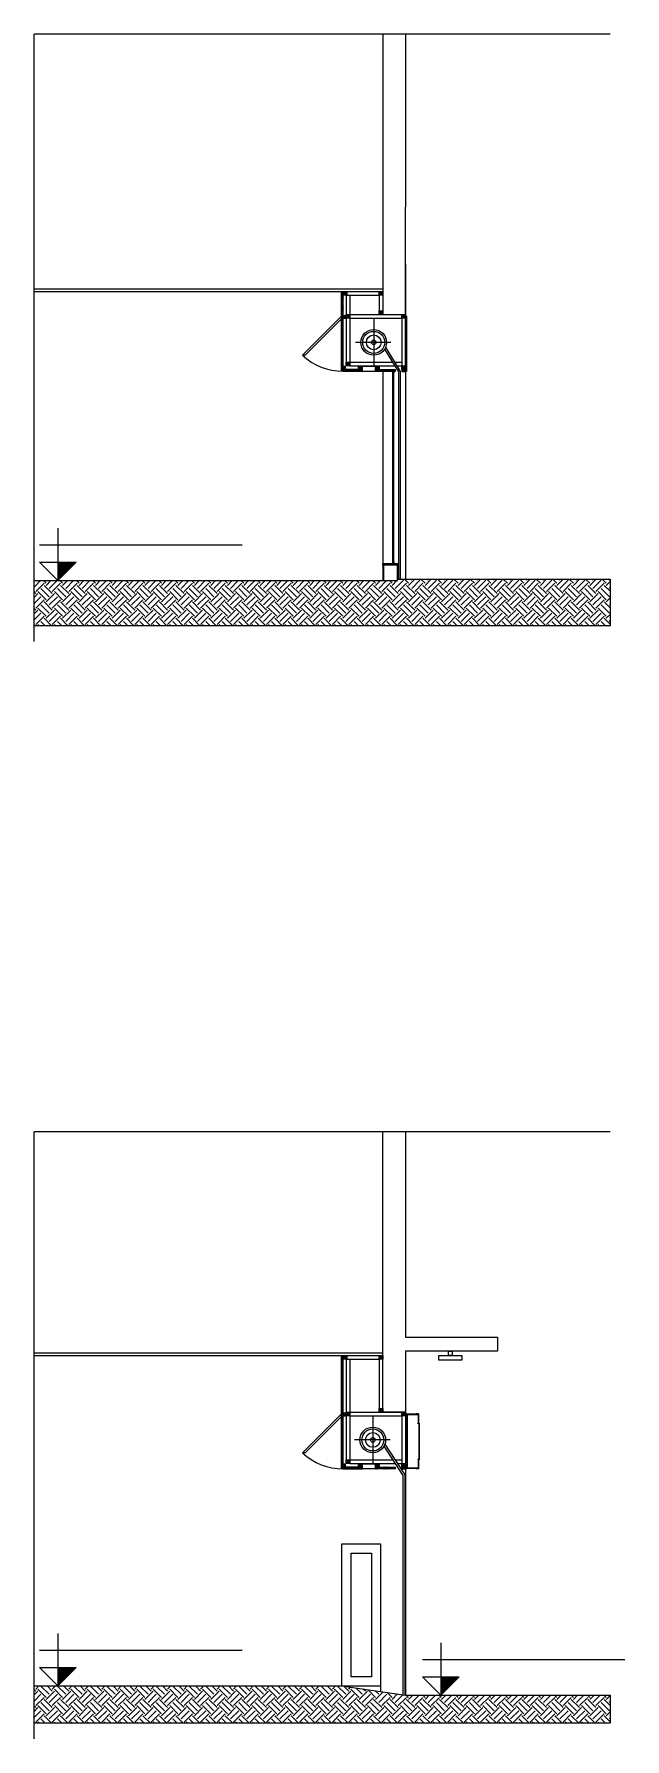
# Model space of a CAD drawing. Header units: metres. Extents: x -367 to 368, y -238 to 223.
# Drawn here: x 310.18 to 316.62, y -238.3 to -219.72 of the extents above; entities that cross this region are included whole.
import ezdxf
from ezdxf.enums import TextEntityAlignment as Align

# ---------------------------------------------------------------- set-up
doc = ezdxf.new("R2010")
doc.units = ezdxf.units.M
doc.linetypes.add('DIVIDE', pattern=[31.75, 12.7, -6.35, 0, -6.35, 0, -6.35])
doc.linetypes.add('LA_BAU_BASES GERAIS_R00$0$LA_BAU_FACHADAS_R01$0$HIDDEN2', pattern=[4.7625, 3.175, -1.5875])
doc.layers.add('ELE-INSTALAÇÕES', color=160, linetype='Continuous')
doc.layers.add('LA_BAU_BASES GERAIS_R00$0$base', color=253, linetype='Continuous')
doc.styles.add('LA_BAU_BASES GERAIS_R00$0$R60-125-RS', font='romans.shx', dxfattribs={"height": 0.19})
doc.styles.add('LA_BAU_BASES GERAIS_R00$0$R80-100-RS', font='romans.shx', dxfattribs={"height": 0.203})
pattern_1 = [(45, (50, -50), (-0.00561266008, 0.00561266008), []), (135, (50, -50), (-0.00561266008, -0.00561266008), [])]

# ---------------------------------------------------------------- blocks, each defined once
blk = doc.blocks.new('LA_BAU_BASES GERAIS_R00$0$SIMB-INICA-NÍVEL 100')
blk.add_hatch(color=256).paths.add_polyline_path([(2, 2), (0, 2), (0, 0)])
for p, q in [((0, 5.71), (0, 0)), ((-2, 3.9), (20.07, 3.9)), ((-2, 2), (2, 2))]:
    blk.add_line(p, q)
blk.add_lwpolyline([(-2, 2), (0, 0), (2, 2)])
blk = doc.blocks.new('LA_BAU_BASES GERAIS_R00$0$LA_BAU_FACHADAS_R01$0$LETREIRO')
for p, q in [((104.98, -13.707), (105.005, -13.707)), ((104.98, -13.707), (104.98, -13.807)), ((104.984, -13.711), (105.09, -13.711)), ((104.984, -13.711), (105.11, -13.711)), ((104.984, -13.711), (104.984, -13.807)), ((104.984, -13.717), (105.104, -13.717)), ((105.005, -13.707), (105.005, -13.711)), ((105.104, -13.717), (105.104, -14.297)), ((105.11, -13.711), (105.11, -14.303)), ((104.97, -13.807), (104.988, -13.807)), ((104.97, -13.807), (104.97, -14.207)), ((104.974, -13.811), (104.988, -13.811)), ((104.974, -13.811), (104.974, -14.207)), ((104.988, -13.811), (104.988, -13.807)), ((104.97, -14.207), (104.988, -14.207)), ((104.974, -14.203), (104.988, -14.203)), ((104.98, -14.207), (104.98, -14.307)), ((104.984, -14.207), (104.984, -14.303)), ((104.984, -14.297), (105.104, -14.297)), ((104.984, -14.303), (105.11, -14.303)), ((104.988, -14.203), (104.988, -14.207)), ((105.005, -14.303), (105.005, -14.307)), ((104.98, -14.307), (105.005, -14.307))]:
    blk.add_line(p, q)
blk = doc.blocks.new('LA_BAU_BASES GERAIS_R00')
at = {"layer": 'LA_BAU_BASES GERAIS_R00$0$base'}
h = blk.add_hatch(dxfattribs=at)
h.set_pattern_fill('ANSI37', color=256, scale=0.0025, style=0)
h.set_pattern_definition(pattern_1)
h.paths.add_polyline_path([(313.552, -222.525), (313.532, -222.525), (313.532, -222.789), (313.552, -222.789)])
h.paths.add_polyline_path([(313.759, -223.375), (313.719, -223.375), (313.552, -223.375), (313.552, -223.395), (313.759, -223.395)])
h.paths.add_polyline_path([(314.117, -223.375), (313.945, -223.375), (313.945, -223.375), (313.905, -223.375), (313.905, -223.395), (314.117, -223.395)])
h.paths.add_polyline_path([(314.232, -223.375), (314.192, -223.375), (314.192, -223.395), (314.232, -223.395)])
h = blk.add_hatch(dxfattribs=at)
h.set_pattern_fill('ANSI31', color=256, scale=0.003, angle=45, style=0)
h.set_pattern_definition([(90, (514.191699, -38.040059), (-0.009525, 9e-19), [])])
h.paths.add_polyline_path([(313.532, -222.794), (313.552, -222.794), (313.552, -223.369), (313.532, -223.389)])
h = blk.add_hatch(dxfattribs=at)
h.set_pattern_fill('EARTH', color=256, scale=0.02, angle=45)
h.set_pattern_definition([(45, (514.2317, -215.55677), (1e-17, 0.17960512), [0.127, -0.127]), (45, (514.19802, -215.5231), (1e-17, 0.17960512), [0.127, -0.127]), (45, (514.16435, -215.48942), (1e-17, 0.17960512), [0.127, -0.127]), (135, (514.16435, -215.46697), (-0.17960512, 1e-17), [0.127, -0.127]), (135, (514.19802, -215.43329), (-0.17960512, 1e-17), [0.127, -0.127]), (135, (514.2317, -215.39962), (-0.17960512, 1e-17), [0.127, -0.127])])
h.paths.add_polyline_path([(310.182, -225.675), (314.082, -225.675), (314.142, -225.675), (314.142, -225.659), (316.462, -225.659), (316.462, -226.167), (310.182, -226.167)])
h = blk.add_hatch(dxfattribs=at)
h.set_pattern_fill('ANSI37', color=256, scale=0.0025, style=0)
h.set_pattern_definition(pattern_1)
h.paths.add_polyline_path([(313.552, -234.12), (313.532, -234.12), (313.532, -234.749), (313.552, -234.749)])
h.paths.add_polyline_path([(313.759, -235.335), (313.552, -235.335), (313.552, -235.355), (313.759, -235.355)])
h.paths.add_polyline_path([(314.117, -235.335), (313.945, -235.335), (313.945, -235.335), (313.905, -235.335), (313.905, -235.355), (314.117, -235.355)])
h.paths.add_polyline_path([(314.232, -235.335), (314.192, -235.335), (314.192, -235.355), (314.232, -235.355)])
h = blk.add_hatch(dxfattribs=at)
h.set_pattern_fill('ANSI31', color=256, scale=0.003, angle=45, style=0)
h.set_pattern_definition([(90, (514.191702, -50), (-0.009525, 9e-19), [])])
h.paths.add_polyline_path([(313.532, -234.754), (313.552, -234.754), (313.552, -235.329), (313.532, -235.349)])
h = blk.add_hatch(dxfattribs=at)
h.set_pattern_fill('EARTH', color=256, scale=0.02, angle=45)
h.set_pattern_definition([(45, (514.2317, -227.51671), (1e-17, 0.17960512), [0.127, -0.127]), (45, (514.19802, -227.48304), (1e-17, 0.17960512), [0.127, -0.127]), (45, (514.16435, -227.44936), (1e-17, 0.17960512), [0.127, -0.127]), (135, (514.16435, -227.42691), (-0.17960512, 1e-17), [0.127, -0.127]), (135, (514.19802, -227.39323), (-0.17960512, 1e-17), [0.127, -0.127]), (135, (514.2317, -227.35956), (-0.17960512, 1e-17), [0.127, -0.127])])
h.paths.add_polyline_path([(310.182, -237.72), (313.532, -237.72), (314.232, -237.82), (316.462, -237.82), (316.462, -238.127), (310.182, -238.127)])
for p, q in [((310.182, -226.337), (310.182, -219.72)), ((316.462, -219.72), (310.182, -219.72)), ((313.982, -219.72), (313.982, -222.776)), ((314.232, -219.72), (314.232, -221.375)), ((314.232, -221.375), (314.232, -221.605)), ((314.232, -221.905), (314.232, -221.605)), ((314.232, -222.776), (314.232, -221.605)), ((314.232, -222.227), (314.232, -223.013)), ((310.182, -222.495), (313.982, -222.495)), ((310.182, -222.525), (313.982, -222.525)), ((313.532, -223.389), (313.532, -222.525)), ((313.552, -223.369), (313.552, -222.525)), ((313.554, -222.527), (313.59, -222.563)), ((313.554, -222.563), (313.59, -222.527)), ((313.944, -222.527), (313.98, -222.563)), ((313.944, -222.563), (313.98, -222.527)), ((313.582, -222.565), (313.582, -222.776)), ((313.592, -222.565), (313.942, -222.565)), ((313.622, -222.565), (313.622, -222.776)), ((313.942, -222.565), (313.942, -222.736)), ((313.552, -222.789), (313.532, -222.789)), ((313.552, -222.794), (313.532, -222.794)), ((313.582, -222.816), (313.582, -223.295)), ((313.584, -222.778), (313.62, -222.814)), ((313.584, -222.814), (313.62, -222.778)), ((313.622, -222.776), (314.192, -222.776)), ((313.622, -222.816), (314.192, -222.816)), ((313.622, -222.816), (313.622, -223.295)), ((313.884, -222.816), (313.884, -223.335)), ((313.944, -222.738), (313.98, -222.774)), ((313.944, -222.774), (313.98, -222.738)), ((313.982, -222.776), (314.232, -222.776)), ((314.192, -222.816), (314.192, -223.335)), ((314.192, -222.816), (314.192, -223.29)), ((314.194, -222.778), (314.23, -222.814)), ((314.194, -222.814), (314.23, -222.778)), ((314.232, -223.375), (314.232, -222.776)), ((314.232, -223.395), (314.232, -222.776)), ((314.242, -222.795), (314.232, -222.795)), ((314.242, -222.795), (314.242, -223.395)), ((314.072, -223.079), (313.684, -223.079)), ((314.157, -223.4), (314.004, -223.152)), ((314.177, -223.395), (314.015, -223.131)), ((313.552, -223.369), (313.532, -223.389)), ((313.759, -223.375), (313.552, -223.375)), ((313.552, -223.395), (313.552, -223.375)), ((313.552, -223.375), (313.552, -223.395)), ((313.552, -223.375), (313.552, -223.395)), ((313.759, -223.395), (313.552, -223.395)), ((313.584, -223.297), (313.62, -223.333)), ((313.584, -223.333), (313.62, -223.297)), ((313.622, -223.295), (314.092, -223.295)), ((313.622, -223.335), (314.116, -223.335)), ((313.721, -223.337), (313.757, -223.373)), ((313.721, -223.373), (313.757, -223.337)), ((313.902, -223.395), (313.762, -223.395)), ((313.905, -223.395), (313.902, -223.395)), ((314.117, -223.395), (313.905, -223.395)), ((313.907, -223.337), (313.943, -223.373)), ((313.907, -223.373), (313.943, -223.337)), ((313.982, -223.395), (313.982, -225.675)), ((314.092, -225.485), (314.092, -223.396)), ((314.102, -225.485), (314.102, -223.41)), ((314.115, -223.295), (314.192, -223.295)), ((314.117, -223.375), (314.117, -223.395)), ((314.14, -223.335), (314.192, -223.335)), ((314.157, -225.659), (314.157, -223.4)), ((314.177, -225.659), (314.177, -223.395)), ((314.194, -223.337), (314.23, -223.373)), ((314.194, -223.373), (314.23, -223.337)), ((314.232, -223.395), (314.232, -225.659)), ((314.242, -223.395), (314.232, -223.395)), ((313.992, -225.507), (313.992, -225.675)), ((314.142, -225.659), (314.142, -225.507)), ((316.462, -226.013), (316.462, -226.163)), ((310.182, -238.297), (310.182, -231.68)), ((316.462, -231.68), (310.182, -231.68)), ((310.182, -234.09), (313.982, -234.09)), ((310.182, -234.12), (313.982, -234.12)), ((313.532, -235.349), (313.532, -234.12)), ((313.552, -235.329), (313.552, -234.12)), ((313.554, -234.122), (313.59, -234.158)), ((313.554, -234.158), (313.59, -234.122)), ((313.582, -234.16), (313.582, -234.736)), ((313.592, -234.16), (313.942, -234.16)), ((313.622, -234.16), (313.622, -234.736)), ((313.942, -234.16), (313.942, -234.696)), ((313.944, -234.122), (313.98, -234.158)), ((313.944, -234.158), (313.98, -234.122)), ((313.552, -234.749), (313.532, -234.749)), ((313.552, -234.754), (313.532, -234.754)), ((313.582, -234.776), (313.582, -235.255)), ((313.584, -234.738), (313.62, -234.774)), ((313.584, -234.774), (313.62, -234.738)), ((313.622, -234.736), (314.192, -234.736)), ((313.622, -234.776), (314.192, -234.776)), ((313.622, -234.776), (313.622, -235.255)), ((313.874, -234.776), (313.874, -235.295)), ((313.944, -234.698), (313.98, -234.734)), ((313.944, -234.734), (313.98, -234.698)), ((314.192, -234.776), (314.192, -235.257)), ((314.192, -234.776), (314.192, -235.295)), ((314.194, -234.738), (314.23, -234.774)), ((314.194, -234.774), (314.23, -234.738)), ((314.232, -234.736), (314.232, -235.355)), ((314.242, -234.755), (314.232, -234.755)), ((314.242, -234.755), (314.242, -235.355)), ((314.062, -235.039), (313.674, -235.039)), ((314.205, -235.426), (313.997, -235.107)), ((314.225, -235.421), (314.007, -235.085)), ((313.552, -235.329), (313.532, -235.349)), ((313.759, -235.335), (313.552, -235.335)), ((313.552, -235.335), (313.552, -235.355)), ((313.552, -235.355), (313.552, -235.335)), ((313.552, -235.335), (313.552, -235.355)), ((313.552, -235.335), (313.552, -235.355)), ((313.552, -235.355), (313.759, -235.355)), ((313.759, -235.355), (313.552, -235.355)), ((313.584, -235.257), (313.62, -235.293)), ((313.584, -235.293), (313.62, -235.257)), ((313.622, -235.255), (314.093, -235.255)), ((313.622, -235.295), (314.119, -235.295)), ((313.721, -235.297), (313.757, -235.333)), ((313.721, -235.333), (313.757, -235.297)), ((313.902, -235.355), (313.762, -235.355)), ((313.905, -235.355), (313.902, -235.355)), ((314.117, -235.355), (313.905, -235.355)), ((313.907, -235.297), (313.943, -235.333)), ((313.907, -235.333), (313.943, -235.297)), ((314.117, -235.255), (314.192, -235.255)), ((314.117, -235.335), (314.117, -235.355)), ((314.143, -235.295), (314.192, -235.295)), ((314.194, -235.297), (314.23, -235.333)), ((314.194, -235.333), (314.23, -235.297)), ((314.232, -235.355), (314.232, -237.82)), ((314.232, -235.355), (314.242, -235.355)), ((314.205, -237.816), (314.205, -235.426)), ((314.225, -237.819), (314.225, -235.421)), ((313.958, -237.721, 0), (313.958, -237.781, 0)), ((316.462, -237.973), (316.462, -238.123))]:
    blk.add_line(p, q, dxfattribs=at)
at = {"layer": 'LA_BAU_BASES GERAIS_R00$0$base', "linetype": 'LA_BAU_BASES GERAIS_R00$0$LA_BAU_FACHADAS_R01$0$HIDDEN2', "ltscale": 100}
for p, q in [((313.107, -223.218), (313.528, -222.797)), ((313.136, -223.218), (313.542, -222.811)), ((313.528, -222.797), (313.542, -222.811)), ((313.136, -223.218), (313.107, -223.218)), ((313.107, -235.178), (313.528, -234.757)), ((313.136, -235.178), (313.542, -234.771)), ((313.528, -234.757), (313.542, -234.771)), ((313.136, -235.178), (313.107, -235.178))]:
    blk.add_line(p, q, dxfattribs=at)
at = {"layer": 'LA_BAU_BASES GERAIS_R00$0$base'}
for points in [[(313.592, -222.565), (313.552, -222.565), (313.552, -222.525), (313.592, -222.525)], [(313.59, -222.563), (313.554, -222.563), (313.554, -222.527), (313.59, -222.527)], [(313.982, -222.565), (313.942, -222.565), (313.942, -222.525), (313.982, -222.525)], [(313.98, -222.563), (313.944, -222.563), (313.944, -222.527), (313.98, -222.527)], [(313.622, -222.816), (313.582, -222.816), (313.582, -222.776), (313.622, -222.776)], [(313.62, -222.814), (313.584, -222.814), (313.584, -222.778), (313.62, -222.778)], [(313.982, -222.776), (313.942, -222.776), (313.942, -222.736), (313.982, -222.736)], [(313.98, -222.774), (313.944, -222.774), (313.944, -222.738), (313.98, -222.738)], [(313.622, -223.335), (313.582, -223.335), (313.582, -223.295), (313.622, -223.295)], [(313.62, -223.333), (313.584, -223.333), (313.584, -223.297), (313.62, -223.297)], [(313.757, -223.373), (313.721, -223.373), (313.721, -223.337), (313.757, -223.337)], [(313.943, -223.373), (313.907, -223.373), (313.907, -223.337), (313.943, -223.337)], [(314.092, -223.41), (314.092, -223.396), (314.102, -223.396), (314.102, -223.41), (314.103, -223.41), (314.103, -223.395), (314.09, -223.395), (314.09, -223.41)], [(313.982, -225.507), (313.982, -225.487), (314.152, -225.487), (314.152, -225.507)], [(314.102, -225.472), (314.102, -225.485), (314.092, -225.485), (314.092, -225.472), (314.09, -225.472), (314.09, -225.487), (314.103, -225.487), (314.103, -225.472)], [(310.182, -225.675), (314.082, -225.675), (314.142, -225.675), (314.142, -225.659), (316.462, -225.659), (316.462, -226.167), (310.182, -226.167)], [(313.592, -234.16), (313.552, -234.16), (313.552, -234.12), (313.592, -234.12)], [(313.59, -234.158), (313.554, -234.158), (313.554, -234.122), (313.59, -234.122)], [(313.982, -234.16), (313.942, -234.16), (313.942, -234.12), (313.982, -234.12)], [(313.98, -234.158), (313.944, -234.158), (313.944, -234.122), (313.98, -234.122)], [(314.593, -234.12), (314.843, -234.12), (314.843, -234.17), (314.593, -234.17)], [(313.622, -234.776), (313.582, -234.776), (313.582, -234.736), (313.622, -234.736)], [(313.62, -234.774), (313.584, -234.774), (313.584, -234.738), (313.62, -234.738)], [(313.982, -234.736), (313.942, -234.736), (313.942, -234.696), (313.982, -234.696)], [(313.98, -234.734), (313.944, -234.734), (313.944, -234.698), (313.98, -234.698)], [(313.622, -235.295), (313.582, -235.295), (313.582, -235.255), (313.622, -235.255)], [(313.62, -235.293), (313.584, -235.293), (313.584, -235.257), (313.62, -235.257)], [(313.757, -235.333), (313.721, -235.333), (313.721, -235.297), (313.757, -235.297)], [(313.943, -235.333), (313.907, -235.333), (313.907, -235.297), (313.943, -235.297)], [(310.182, -237.72), (313.532, -237.72), (314.232, -237.82), (314.232, -237.82), (316.462, -237.82), (316.462, -238.127), (310.182, -238.127)]]:
    blk.add_lwpolyline(points, close=True, dxfattribs=at)
for points in [[(313.552, -222.815), (313.582, -222.815), (313.582, -222.789), (313.552, -222.789), (313.552, -222.815)], [(313.582, -222.808), (313.582, -222.808), (313.579, -222.808), (313.575, -222.807), (313.572, -222.806), (313.568, -222.805), (313.565, -222.803), (313.562, -222.802), (313.558, -222.799), (313.555, -222.797), (313.552, -222.795)], [(313.582, -222.809), (313.581, -222.809), (313.577, -222.809), (313.571, -222.808), (313.568, -222.807), (313.565, -222.806), (313.56, -222.806), (313.558, -222.806), (313.555, -222.806), (313.552, -222.806), (313.552, -222.807)], [(313.582, -222.797), (313.582, -222.797), (313.579, -222.797), (313.575, -222.796), (313.572, -222.795), (313.568, -222.794), (313.565, -222.792), (313.562, -222.79), (313.559, -222.789)], [(314.232, -222.816), (314.192, -222.816), (314.192, -222.776), (314.232, -222.776), (314.232, -222.816)], [(314.23, -222.814), (314.194, -222.814), (314.194, -222.778), (314.23, -222.778), (314.23, -222.814)], [(313.552, -223.369), (313.576, -223.369), (313.576, -223.343), (313.552, -223.343), (313.552, -223.369)], [(313.576, -223.361), (313.575, -223.361), (313.572, -223.36), (313.568, -223.359), (313.565, -223.357), (313.562, -223.356), (313.558, -223.353), (313.555, -223.351), (313.552, -223.349)], [(313.576, -223.363), (313.571, -223.362), (313.568, -223.361), (313.565, -223.36), (313.56, -223.36), (313.558, -223.36), (313.555, -223.36), (313.552, -223.36), (313.552, -223.361)], [(313.576, -223.35), (313.575, -223.35), (313.572, -223.349), (313.568, -223.348), (313.565, -223.346), (313.562, -223.344), (313.559, -223.343)], [(313.759, -223.335), (313.759, -223.375), (313.719, -223.375), (313.719, -223.335), (313.945, -223.335)], [(313.759, -223.335), (313.759, -223.395), (313.762, -223.395), (313.762, -223.338), (313.902, -223.338), (313.902, -223.395)], [(313.945, -223.335), (313.945, -223.375), (313.905, -223.375)], [(313.905, -223.395), (313.905, -223.335)], [(313.905, -223.395), (313.905, -223.375), (314.117, -223.375)], [(314.232, -223.375), (314.192, -223.375), (314.192, -223.335), (314.232, -223.335), (314.232, -223.375)], [(314.232, -223.375), (314.192, -223.375), (314.192, -223.395), (314.232, -223.395)], [(314.23, -223.373), (314.194, -223.373), (314.194, -223.337), (314.23, -223.337), (314.23, -223.373)], [(314.232, -231.68), (314.232, -233.92), (315.232, -233.92), (315.232, -234.07), (314.232, -234.07), (314.232, -234.736), (313.982, -234.736), (313.982, -231.68)], [(314.738, -234.12), (314.698, -234.12), (314.698, -234.07), (314.738, -234.07), (314.738, -234.12)], [(313.552, -234.775), (313.582, -234.775), (313.582, -234.749), (313.552, -234.749), (313.552, -234.775)], [(313.582, -234.768), (313.582, -234.768), (313.579, -234.768), (313.575, -234.767), (313.572, -234.766), (313.568, -234.765), (313.565, -234.763), (313.562, -234.761), (313.558, -234.759), (313.555, -234.757), (313.552, -234.755)], [(313.582, -234.769), (313.581, -234.769), (313.577, -234.769), (313.571, -234.768), (313.568, -234.767), (313.565, -234.766), (313.56, -234.766), (313.558, -234.766), (313.555, -234.766), (313.552, -234.766), (313.552, -234.766)], [(313.582, -234.757), (313.582, -234.757), (313.579, -234.757), (313.575, -234.756), (313.572, -234.755), (313.568, -234.754), (313.565, -234.752), (313.562, -234.75), (313.559, -234.749)], [(314.232, -234.776), (314.192, -234.776), (314.192, -234.736), (314.232, -234.736), (314.232, -234.776)], [(314.23, -234.774), (314.194, -234.774), (314.194, -234.738), (314.23, -234.738), (314.23, -234.774)], [(313.552, -235.329), (313.576, -235.329), (313.576, -235.303), (313.552, -235.303), (313.552, -235.329)], [(313.576, -235.321), (313.575, -235.321), (313.572, -235.32), (313.568, -235.319), (313.565, -235.317), (313.562, -235.315), (313.558, -235.313), (313.555, -235.311), (313.552, -235.309)], [(313.576, -235.323), (313.571, -235.322), (313.568, -235.321), (313.565, -235.32), (313.56, -235.32), (313.558, -235.32), (313.555, -235.32), (313.552, -235.32), (313.552, -235.32)], [(313.576, -235.31), (313.575, -235.31), (313.572, -235.309), (313.568, -235.308), (313.565, -235.306), (313.562, -235.304), (313.559, -235.303)], [(313.759, -235.295), (313.759, -235.335), (313.719, -235.335), (313.719, -235.295), (313.945, -235.295)], [(313.759, -235.295), (313.759, -235.355), (313.762, -235.355), (313.762, -235.298), (313.902, -235.298), (313.902, -235.355)], [(313.945, -235.295), (313.945, -235.335), (313.905, -235.335)], [(313.905, -235.355), (313.905, -235.295)], [(313.905, -235.355), (313.905, -235.335), (314.117, -235.335)], [(314.232, -235.335), (314.192, -235.335), (314.192, -235.295), (314.232, -235.295), (314.232, -235.335)], [(314.232, -235.335), (314.192, -235.335), (314.192, -235.355), (314.232, -235.355)], [(314.23, -235.333), (314.194, -235.333), (314.194, -235.297), (314.23, -235.297), (314.23, -235.333)]]:
    blk.add_lwpolyline(points, dxfattribs=at)
at = {"layer": 'LA_BAU_BASES GERAIS_R00$0$base', "elevation": 0}
for points in [[(313.538, -236.171), (313.958, -236.171), (313.958, -237.721), (313.538, -237.721)], [(313.638, -236.271), (313.858, -236.271), (313.858, -237.621), (313.638, -237.621)]]:
    blk.add_lwpolyline(points, close=True, dxfattribs=at)
at = {"layer": 'LA_BAU_BASES GERAIS_R00$0$base'}
for centre, radius in [((313.884, -223.079), 0.14), ((313.884, -223.079), 0.12), ((313.884, -223.079), 0.0803), ((313.884, -223.079), 0.025), ((313.874, -235.039), 0.14), ((313.874, -235.039), 0.12), ((313.874, -235.039), 0.0803), ((313.874, -235.039), 0.025)]:
    blk.add_circle(centre, radius, dxfattribs=at)
at = {"layer": 'LA_BAU_BASES GERAIS_R00$0$base', "ltscale": 0.1}
for centre in [(313.547, -222.757), (313.547, -234.717)]:
    blk.add_arc(centre, 0.637, 226.3893, 270.0524, dxfattribs=at)
at = {"layer": 'LA_BAU_BASES GERAIS_R00$0$base', "xscale": 0.1000000000000014, "yscale": 0.1000000000000014, "zscale": 0.1000000000000014}
for p in [(310.442, -225.675), (310.442, -237.72), (314.615, -237.82)]:
    blk.add_blockref('LA_BAU_BASES GERAIS_R00$0$SIMB-INICA-NÍVEL 100', p, dxfattribs=at)
at = {"layer": 'LA_BAU_BASES GERAIS_R00$0$base', "xscale": -1}
blk.add_blockref('LA_BAU_BASES GERAIS_R00$0$LA_BAU_FACHADAS_R01$0$LETREIRO', (419.351, -221.048), dxfattribs=at)
at = {"layer": 'LA_BAU_BASES GERAIS_R00$0$base', "style": 'LA_BAU_BASES GERAIS_R00$0$R60-125-RS'}
for p in [(242.782, 218.919), (358.637, 192.964)]:
    blk.add_attdef('S', text='', height=0.19, rotation=90, dxfattribs=at).set_placement(p, align=Align.MIDDLE_CENTER)
at = {"layer": 'LA_BAU_BASES GERAIS_R00$0$base', "style": 'LA_BAU_BASES GERAIS_R00$0$R80-100-RS'}
blk.add_attdef('ACESSO', text='', height=0.203, dxfattribs=at).set_placement((365.922, 191.987), align=Align.TOP_CENTER)
at = {"layer": 'LA_BAU_BASES GERAIS_R00$0$base', "style": 'LA_BAU_BASES GERAIS_R00$0$R60-125-RS'}
blk.add_attdef('S', text='', height=0.19, dxfattribs=at).set_placement((266.114, 180.913), align=Align.MIDDLE_CENTER)

msp = doc.modelspace()

# ---------------------------------------------------------------- block references
at = {"layer": 'ELE-INSTALAÇÕES', "color": 210, "linetype": 'DIVIDE', "ltscale": 0.01}
msp.add_blockref('LA_BAU_BASES GERAIS_R00', (0, 0), dxfattribs=at)

doc.saveas('drawing.dxf')
